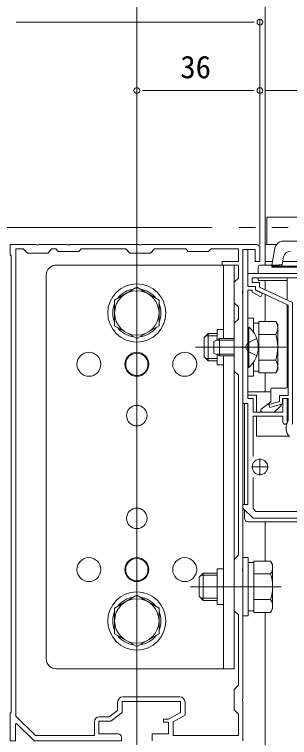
# Model space of a CAD drawing. Units: millimetres, scale not verified. Extents: x -990 to 990, y -1598 to 1604.
# Drawn here: x -535.8 to -455.3, y -1020.2 to -808.9 of the extents above; entities that cross this region are included whole.
import ezdxf
from ezdxf.enums import TextEntityAlignment as Align

# ---------------------------------------------------------------- set-up
doc = ezdxf.new("R2010")
doc.units = ezdxf.units.MM
doc.header["$LTSCALE"] = 8
for name, pattern in [('CHAIN2', [12, 9, -1, 1, -1]), ('DASHED3', [4, 3, -1]), ('DOUBLE_CHAIN2', [12.8, 9, -1, 0.6, -0.6, 0.6, -1])]:
    doc.linetypes.add(name, pattern=pattern)
for name, color, linetype, lineweight in [('0-2_YKK_ZWAK', 2, 'Continuous', 9), ('0-3_YKK_11', 4, 'Continuous', 9), ('0-4_YKK_12', 7, 'Continuous', 9), ('0-5_YKK_13', 6, 'Continuous', 9)]:
    doc.layers.add(name, color=color, linetype=linetype, lineweight=lineweight)
doc.styles.add('ＭＳ ゴシック', font='')
doc.styles.get('ＭＳ ゴシック').set_extended_font_data('MS Gothic')

msp = doc.modelspace()

# ---------------------------------------------------------------- linework, layer by layer
at = {"layer": '0-2_YKK_ZWAK'}
for p, q in [((-500, -424.131), (-500, -1371.131)), ((-462.5, -443.131), (-462.5, -882.131)), ((-462, -868.131), (-15.5, -868.131)), ((-462, -876.131), (-462, -868.131)), ((-459.168, -876.131), (-462.5, -876.131)), ((-462.5, -876.131), (-462.5, -882.131)), ((-460.324, -881.131), (-462.5, -881.131)), ((-433.667, -881.131), (-457.324, -881.131)), ((-462.5, -886.631), (-462.5, -889.318)), ((-462.5, -888.431), (-462.5, -889.318)), ((-462.5, -890.643), (-462.5, -898.625)), ((-462.5, -890.643), (-462.5, -898.625)), ((-462.5, -913.636), (-462.5, -919.131)), ((-462.5, -913.636), (-462.5, -919.131)), ((-462.5, -957.131), (-462.5, -968.625)), ((-462.5, -957.131), (-462.5, -968.625)), ((-462.5, -983.636), (-462.5, -1021.131)), ((-462.5, -983.636), (-462.5, -991.631))]:
    msp.add_line(p, q, dxfattribs=at)
at = {"layer": '0-2_YKK_ZWAK', "linetype": 'DASHED3'}
msp.add_line((-462, -876.131), (-459.168, -876.131), dxfattribs=at)
at = {"layer": '0-2_YKK_ZWAK'}
msp.add_lwpolyline([(-462.5, -994.131), (-462.5, -1021.131), (-462.5, -1171.131)], dxfattribs=at)
at = {"layer": '0-3_YKK_11'}
for p, q in [((-457.168, -875.131), (-433.832, -875.131)), ((-460.5, -882.131), (-459.63, -877.197)), ((-457.081, -879.757), (-457.495, -882.105)), ((-523.5, -882.131), (-471.5, -882.131)), ((-500, -882.131), (-500, -887.131)), ((-474.7, -882.131), (-474.7, -903.631)), ((-471.5, -882.131), (-471.5, -1000.131)), ((-464.5, -882.631), (-464.5, -884.631)), ((-458.5, -882.131), (-460.5, -882.131)), ((-460.5, -882.431), (-430.5, -882.431)), ((-460.5, -882.731), (-460.5, -882.631)), ((-430.5, -882.731), (-460.5, -882.731)), ((-458.5, -882.431), (-458.5, -882.105)), ((-458.5, -882.105), (-457.5, -882.105)), ((-457.5, -882.105), (-457.5, -882.431)), ((-526.5, -997.131), (-526.5, -885.131)), ((-464, -884.631), (-464.2, -884.631)), ((-427.5, -884.631), (-464, -884.631)), ((-456, -892.365), (-456, -885.831)), ((-456, -917.831), (-456, -893.69)), ((-464.3, -899.081), (-465.9, -899.081)), ((-464.3, -898.625), (-459.381, -898.625)), ((-464.3, -913.636), (-464.3, -898.625)), ((-458.8, -899.631), (-459.381, -898.625)), ((-458.8, -912.631), (-458.8, -899.631)), ((-480.3, -903.331), (-479.1, -902.131)), ((-476.5, -902.131), (-479.1, -902.131)), ((-479.1, -902.131), (-479.1, -910.131)), ((-476.5, -900.931), (-476.5, -903.96)), ((-476.5, -900.931), (-474.7, -900.931)), ((-467.5, -900.231), (-467.5, -912.031)), ((-467.252, -900.231), (-467.5, -900.231)), ((-467.252, -912.031), (-467.252, -900.231)), ((-464.3, -910.131), (-464.3, -902.131)), ((-480.3, -903.331), (-480.3, -908.931)), ((-479.748, -902.779), (-476.5, -902.779)), ((-477.5, -904.431), (-475.8, -903.631)), ((-471.5, -904.064), (-476.72, -904.064)), ((-471.5, -903.631), (-475.8, -903.631)), ((-475.8, -908.631), (-475.8, -903.631)), ((-464.3, -902.378), (-459.381, -902.378)), ((-477.5, -907.831), (-477.5, -904.431)), ((-475.8, -908.631), (-477.5, -907.831)), ((-471.5, -908.198), (-476.72, -908.198)), ((-476.5, -908.302), (-476.5, -911.331)), ((-471.5, -908.631), (-475.8, -908.631)), ((-474.7, -908.631), (-474.7, -1000.131)), ((-480.3, -908.931), (-479.1, -910.131)), ((-479.748, -909.483), (-476.5, -909.483)), ((-479.1, -910.131), (-476.5, -910.131)), ((-464.3, -909.884), (-459.381, -909.884)), ((-476.5, -911.331), (-474.7, -911.331)), ((-467.252, -912.031), (-467.5, -912.031)), ((-458.8, -912.631), (-459.381, -913.636)), ((-465.9, -913.181), (-464.3, -913.181)), ((-464.3, -913.636), (-459.381, -913.636)), ((-467.5, -919.131), (-460.8, -919.131)), ((-460.8, -921.981), (-460.8, -918.431)), ((-460.5, -918.131), (-456.3, -918.131)), ((-467.5, -920.131), (-465, -920.131)), ((-465, -920.131), (-465, -925.131)), ((-456, -921.131), (-457.1, -921.131)), ((-456, -928.023), (-456, -921.131)), ((-468.5, -922.631), (-468.5, -952.131)), ((-468.5, -922.631), (-468.5, -952.131)), ((-463.6, -924.231), (-460.92, -922.221)), ((-457.8, -923.131), (-459.8, -925.131)), ((-457.8, -922.836), (-457.8, -923.131)), ((-459.8, -925.131), (-463.3, -925.131)), ((-465, -926.331), (-465, -932.131)), ((-465, -932.131), (-455.536, -932.131)), ((-468.5, -953.631), (-468.5, -956.131)), ((-468.5, -953.631), (-468.5, -956.131)), ((-467.5, -957.131), (-414, -957.131)), ((-467.5, -957.131), (-414, -957.131)), ((-465.8, -969.081), (-467.4, -969.081)), ((-465.8, -968.625), (-460.881, -968.625)), ((-465.8, -983.636), (-465.8, -968.625)), ((-460.3, -969.631), (-460.881, -968.625)), ((-460.3, -982.631), (-460.3, -969.631)), ((-476.5, -970.931), (-476.5, -981.331)), ((-476.5, -970.931), (-474.7, -970.931)), ((-481.8, -973.331), (-480.6, -972.131)), ((-481.8, -973.331), (-481.8, -978.931)), ((-481.248, -972.779), (-476.5, -972.779)), ((-476.5, -972.131), (-480.6, -972.131)), ((-480.6, -972.131), (-480.6, -980.131)), ((-465.8, -980.131), (-465.8, -972.131)), ((-465.8, -972.378), (-460.881, -972.378)), ((-481.8, -978.931), (-480.6, -980.131)), ((-481.248, -979.483), (-476.5, -979.483)), ((-480.6, -980.131), (-476.5, -980.131)), ((-465.8, -979.884), (-460.881, -979.884)), ((-476.5, -981.331), (-474.7, -981.331)), ((-467.4, -983.181), (-465.8, -983.181)), ((-465.8, -983.636), (-460.881, -983.636)), ((-460.3, -982.631), (-460.881, -983.636)), ((-500, -1000.131), (-500, -995.131)), ((-471.5, -1000.131), (-523.5, -1000.131))]:
    msp.add_line(p, q, dxfattribs=at)
at = {"layer": '0-3_YKK_11', "linetype": 'DASHED3'}
for p, q in [((-464.917, -903.631), (-467.635, -904.986)), ((-468.244, -906.131), (-467.635, -904.986)), ((-468.244, -906.131), (-467.635, -907.276)), ((-464.917, -908.631), (-467.635, -907.276))]:
    msp.add_line(p, q, dxfattribs=at)
at = {"layer": '0-3_YKK_11', "linetype": 'CHAIN2'}
for p, q in [((-456.3, -906.131), (-482.8, -906.131)), ((-464, -906.131), (-478, -906.131)), ((-457.8, -976.131), (-484.3, -976.131))]:
    msp.add_line(p, q, dxfattribs=at)
at = {"layer": '0-3_YKK_11'}
for points in [[(-464, -882.131), (-460.5, -882.131), (-460.5, -882.631)], [(-464.5, -885.831), (-464.5, -886.631), (-456, -886.631)], [(-467.5, -897.631), (-467.5, -914.631), (-465.9, -914.631), (-465.9, -910.558)], [(-465.9, -901.704), (-465.9, -897.631), (-467.5, -897.631)]]:
    msp.add_lwpolyline(points, dxfattribs=at)
for points in [[(-500, -888.625), (-506.5, -892.378), (-506.5, -899.884), (-500, -903.636), (-493.5, -899.884), (-493.5, -892.378)], [(-469, -967.631), (-469, -984.631), (-467.4, -984.631), (-467.4, -967.631)], [(-500, -978.625), (-506.5, -982.378), (-506.5, -989.884), (-500, -993.636), (-493.5, -989.884), (-493.5, -982.378)]]:
    msp.add_lwpolyline(points, close=True, dxfattribs=at)
for centre, radius in [((-500, -896.131), 8.5), ((-500, -896.131), 6.5), ((-514, -911.131), 3.5), ((-500, -911.131), 3.5), ((-500, -911.131), 3.25), ((-486, -911.131), 3.5), ((-500, -926.131), 3), ((-464, -941.131), 2.25), ((-464, -941.131), 2.25), ((-500, -956.131), 3), ((-514, -971.131), 3.5), ((-500, -971.131), 3.5), ((-486, -971.131), 3.5), ((-500, -971.131), 3.25), ((-500, -986.131), 8.5), ((-500, -986.131), 6.5)]:
    msp.add_circle(centre, radius, dxfattribs=at)
for centre, radius, start, end in [((-457.168, -877.631), 2.5, 90, 170), ((-455.112, -880.105), 2, 90, 170), ((-523.5, -885.131), 3, 90, 180), ((-464, -882.631), 0.5, 90, 180), ((-464.2, -884.331), 0.3, 180, 270), ((-500, -896.131), 7.05, 97.21814, 142.78186), ((-500, -896.131), 7.05, 37.21814, 82.78186), ((-500, -896.131), 7.05, 157.21814, 202.78186), ((-500, -896.131), 7.05, 337.21814, 22.78186), ((-462.123, -900.502), 3.323, 325.61575, 34.38425), ((-500, -896.131), 7.05, 217.21814, 262.78186), ((-500, -896.131), 7.05, 277.21814, 322.78186), ((-472.2, -906.131), 7.7, 309.98312, 50.01688), ((-471.219, -906.131), 12.419, 342.41205, 17.58795), ((-462.123, -911.76), 3.323, 325.61575, 34.38425), ((-460.5, -918.431), 0.3, 90, 180), ((-461.1, -921.981), 0.3, 306.8699, 0), ((-463.3, -924.631), 0.5, 126.8699, 270), ((-467.5, -956.131), 1, 180, 270), ((-467.5, -956.131), 1, 180, 270), ((-463.623, -970.502), 3.323, 325.61575, 34.38425), ((-472.719, -976.131), 12.419, 342.41205, 17.58795), ((-500, -986.131), 7.05, 97.21814, 142.78186), ((-500, -986.131), 7.05, 37.21814, 82.78186), ((-463.623, -981.76), 3.323, 325.61575, 34.38425), ((-500, -986.131), 7.05, 157.21814, 202.78186), ((-500, -986.131), 7.05, 337.21814, 22.78186), ((-500, -986.131), 7.05, 217.21814, 262.78186), ((-500, -986.131), 7.05, 277.21814, 322.78186), ((-523.5, -997.131), 3, 180, 270)]:
    msp.add_arc(centre, radius, start, end, dxfattribs=at)
msp.add_ellipse((-456.3, -917.831), major_axis=(0.3, 0), ratio=0.999888, start_param=4.712389, end_param=6.2831853, dxfattribs=at)
at = {"layer": '0-4_YKK_12'}
for p, q in [((-456.3, -929.331), (-456.3, -930.131)), ((-464, -938.631), (-464, -943.631)), ((-466.5, -941.131), (-461.5, -941.131)), ((-487.4, -1008.331), (-504.1, -1008.331))]:
    msp.add_line(p, q, dxfattribs=at)
for points in [[(-465, -876.131), (-498.542, -876.131), (-498.725, -876.251), (-499.275, -876.251), (-499.458, -876.131), (-519.542, -876.131), (-519.725, -876.251), (-520.275, -876.251), (-520.458, -876.131), (-528.542, -876.131), (-528.725, -876.251), (-529.275, -876.251), (-529.458, -876.131), (-537, -876.131), (-537, -879.131), (-536.7, -879.431)], [(-535.4, -1013.988), (-535.4, -877.431), (-533.2, -877.431), (-532, -878.631), (-526, -878.631), (-524.8, -877.431), (-523.7, -877.431), (-523, -878.131), (-517, -878.131), (-516.3, -877.431), (-503.2, -877.431), (-502, -878.631), (-496, -878.631), (-494.8, -877.431), (-485.7, -877.431), (-485, -878.131), (-479, -878.131), (-478.3, -877.431), (-470.3, -877.431), (-470.3, -881.131), (-475, -881.131), (-475, -882.131), (-470.3, -882.131), (-470.3, -885.931), (-471.5, -887.131), (-471.5, -893.131), (-470.3, -894.331), (-470.3, -897.931), (-471.5, -899.131), (-471.5, -913.131), (-470.3, -914.331), (-470.3, -966.931), (-471.5, -968.131), (-471.5, -983.131), (-470.3, -984.331), (-470.3, -1004.931), (-471.5, -1006.131), (-471.5, -1012.131), (-470.3, -1013.331), (-470.3, -1019.631)], [(-512.4, -1015.631), (-512.4, -1019.631), (-529.67, -1019.631), (-535.4, -1013.988), (-535.4, -877.431)], [(-469, -1021.131), (-469, -1009.589), (-469.12, -1009.406), (-469.12, -1008.856), (-469, -1008.673), (-469, -971.589), (-469.12, -971.406), (-469.12, -970.856), (-469, -970.673), (-469, -906.589), (-469.12, -906.406), (-469.12, -905.856), (-469, -905.673), (-469, -890.589), (-469.12, -890.406), (-469.12, -889.856), (-469, -889.673), (-469, -877.631), (-465.4, -877.631), (-465.4, -881.131), (-464, -881.131), (-464, -877.131)], [(-456, -927.981), (-456, -921.131), (-457.3, -921.131), (-457.3, -925.131), (-466, -925.131), (-466, -921.131), (-467.5, -921.131), (-467.5, -906.589), (-467.62, -906.406), (-467.62, -905.856), (-467.5, -905.673), (-467.5, -889.431), (-466.3, -889.431), (-466.3, -890.038), (-463.731, -891.374), (-463.269, -890.487), (-465.3, -889.431), (-465.3, -888.431), (-467.5, -888.431), (-467.5, -877.631), (-469, -877.631), (-469, -922.631), (-467.5, -922.631), (-467.5, -952.131), (-469, -952.131), (-469, -953.131), (-466, -956.131), (-414, -956.131)], [(-536.7, -879.431), (-536.7, -1012.831), (-537, -1013.131), (-537, -1021.131), (-535.5, -1021.131), (-535.5, -1016.231), (-535.132, -1016.077), (-530, -1021.131), (-504.5, -1021.131), (-504.5, -1020.131)], [(-428.5, -884.631), (-467.5, -884.631), (-467.5, -888.431), (-465.3, -888.431), (-465.3, -889.331), (-455.7, -893.831), (-455.7, -920.231), (-458.3, -920.231), (-458.3, -922.038), (-461.365, -922.846), (-461.135, -923.716), (-457.4, -922.731), (-457.4, -921.131), (-455.7, -921.131), (-455.7, -927.434), (-455.755, -927.606)], [(-454.595, -928.741), (-454.5, -928.522), (-454.5, -893.068), (-464.1, -888.568), (-464.1, -887.231), (-466.3, -887.231), (-466.3, -885.831), (-428.4, -885.831), (-428.4, -887.231), (-430.5, -887.231), (-430.5, -888.131), (-427.5, -888.131), (-427.5, -885.631)], [(-466, -938.072), (-466, -926.331), (-457.3, -926.331), (-457.3, -927.981)], [(-415.2, -944.529), (-415.2, -954.131), (-465.172, -954.131), (-466, -953.302), (-466, -944.19)], [(-505.5, -1019.131), (-511.1, -1019.131), (-511.1, -1015.431), (-507.6, -1015.431), (-504.3, -1012.931), (-504.3, -1009.631), (-487.2, -1009.631), (-487.2, -1012.931), (-490.7, -1014.831), (-492.2, -1014.831), (-492.2, -1015.731), (-490.7, -1015.731), (-490.7, -1019.131), (-495.5, -1019.131), (-495.5, -1021.131)], [(-505.6, -1009.831), (-505.6, -1012.285), (-508.037, -1014.131), (-510.9, -1014.131)], [(-470.3, -1019.631), (-489.4, -1019.631), (-489.4, -1015.604), (-485.9, -1013.704), (-485.9, -1009.831)]]:
    msp.add_lwpolyline(points, dxfattribs=at)
for centre, radius, start, end in [((-465, -877.131), 1, 0.00001, 89.99999), ((-453.3, -929.331), 3, 144.90318, 180), ((-456.65, -927.981), 0.65, 180.00001, 269.99999), ((-456.65, -927.981), 0.65, 270.00001, 359.99999), ((-453.3, -930.131), 3, 180.00001, 227.02713), ((-504.1, -1009.831), 1.5, 90.00001, 179.99999), ((-487.4, -1009.831), 1.5, 0.00001, 89.99999), ((-510.9, -1015.631), 1.5, 90.00001, 179.99999), ((-505.5, -1020.131), 1, 0.00001, 89.99999)]:
    msp.add_arc(centre, radius, start, end, dxfattribs=at)
at = {"layer": '0-5_YKK_13'}
for p, q in [((-535.3, -811.131), (-533.6, -811.131)), ((-467.4, -811.131), (-533.6, -811.131)), ((-465.7, -811.131), (-467.4, -811.131)), ((-464, -876.131), (-464, -810.131)), ((-500, -870.131), (-500, -830.131)), ((-464, -876.131), (-464, -830.131)), ((-464, -876.131), (-464, -830.131)), ((-498.3, -831.131), (-496.6, -831.131)), ((-496.6, -831.131), (-467.4, -831.131)), ((-465.7, -831.131), (-467.4, -831.131)), ((-462.3, -831.131), (-460.6, -831.131)), ((-460.6, -831.131), (-424.4, -831.131))]:
    msp.add_line(p, q, dxfattribs=at)
at = {"layer": '0-5_YKK_13', "linetype": 'DOUBLE_CHAIN2'}
msp.add_line((-652.5, -871.131), (537.5, -871.131), dxfattribs=at)
at = {"layer": '0-5_YKK_13'}
for centre, start, end in [((-464, -811.131), 0, 180), ((-464, -811.131), 180, 0), ((-500, -831.131), 0, 180), ((-464, -831.131), 0, 180), ((-464, -831.131), 0, 180), ((-500, -831.131), 180, 0), ((-464, -831.131), 180, 0), ((-464, -831.131), 180, 0)]:
    msp.add_arc(centre, 0.85, start, end, dxfattribs=at)

# ---------------------------------------------------------------- texts
at = {"layer": '0-5_YKK_13', "style": 'ＭＳ ゴシック'}
msp.add_text('36', height=6.598, dxfattribs=at).set_placement((-487.28, -829.531), align=Align.BOTTOM_LEFT)

doc.saveas('drawing.dxf')
